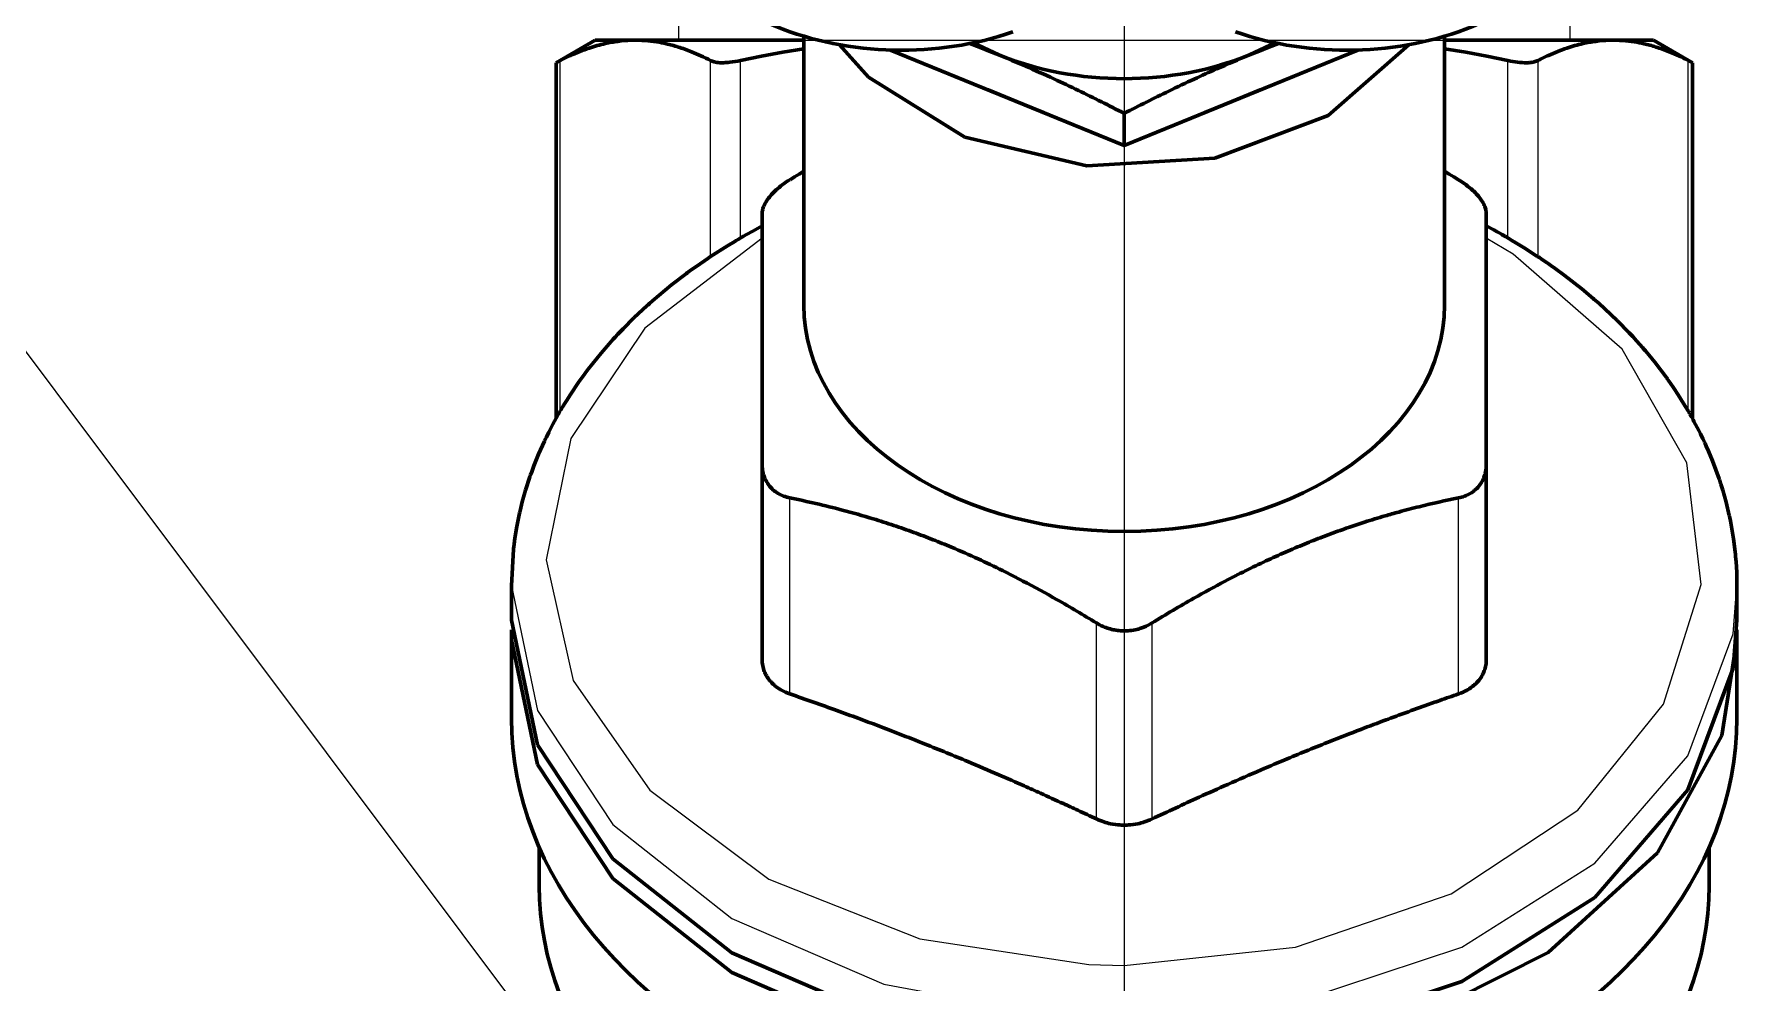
# Model space of a CAD drawing. Header units: millimetres. Extents: x -718 to 68664, y -49984 to -979.
# Drawn here: x 8978 to 9590, y -23663 to -23322 of the extents above; entities that cross this region are included whole.
import ezdxf

# ---------------------------------------------------------------- set-up
doc = ezdxf.new("R2010")
doc.units = ezdxf.units.MM
doc.linetypes.add('K5LT_BASIC', pattern=[0])
doc.linetypes.add('K5LT_THIN', pattern=[0])
doc.layers.add('Text', color=7, linetype='Continuous', lineweight=15)
doc.layers.add('ХВС (В1)_20', color=5, linetype='Continuous', lineweight=25)
doc.layers.add('Системный слой (1)', color=7, linetype='Continuous', true_color=0xc26c6c6c)

# ---------------------------------------------------------------- blocks, each defined once
blk = doc.blocks.new('U656')
at = {"layer": 'Системный слой (1)', "color": 150, "linetype": 'K5LT_BASIC', "lineweight": 60, "true_color": 0x0080ff}
for p, q in [((799.531, 147.501), (800.694, 148.535)), ((797.374, 144.043), (799.531, 147.501)), ((796.351, 139.665), (797.374, 144.043)), ((796.626, 135.07), (796.351, 139.665)), ((798.156, 130.997), (796.626, 135.07)), ((811.359, 132.307), (809.132, 128.939)), ((800.694, 128.102), (798.156, 130.997)), ((809.132, 128.939), (807.742, 127.818))]:
    blk.add_line(p, q, dxfattribs=at)
blk = doc.blocks.new('U657')
at = {"layer": 'Системный слой (1)', "color": 150, "linetype": 'K5LT_BASIC', "lineweight": 60, "true_color": 0x0080ff}
for p, q in [((780.031, 160.318), (775.555, 159.388)), ((775.555, 159.388), (771.457, 156.675)), ((771.457, 156.675), (768.084, 152.409)), ((768.084, 152.409), (765.722, 146.95)), ((765.722, 146.95), (764.571, 140.762)), ((764.571, 140.762), (764.475, 138.318)), ((764.475, 138.318), (765.133, 131.987)), ((765.133, 131.987), (767.052, 126.192)), ((767.052, 126.192), (770.068, 121.423)), ((770.068, 121.423), (773.928, 118.083)), ((773.928, 118.083), (778.304, 116.455)), ((778.304, 116.455), (780.031, 116.318))]:
    blk.add_line(p, q, dxfattribs=at)
blk = doc.blocks.new('U658')
at = {"layer": 'Системный слой (1)', "color": 150, "linetype": 'K5LT_BASIC', "lineweight": 60, "true_color": 0x0080ff}
for p, q in [((795.849, 150.318), (795.951, 150.152)), ((795.951, 150.152), (796.052, 149.985)), ((796.052, 149.985), (796.152, 149.818))]:
    blk.add_line(p, q, dxfattribs=at)
blk = doc.blocks.new('U659')
at = {"layer": 'Системный слой (1)', "color": 150, "linetype": 'K5LT_BASIC', "lineweight": 60, "true_color": 0x0080ff}
for p, q in [((796.052, 126.651), (795.951, 126.485)), ((796.152, 126.818), (796.052, 126.651)), ((795.951, 126.485), (795.849, 126.318))]:
    blk.add_line(p, q, dxfattribs=at)
blk = doc.blocks.new('U660')
at = {"layer": 'Системный слой (1)', "color": 150, "linetype": 'K5LT_BASIC', "lineweight": 60, "true_color": 0x0080ff}
for p, q in [((781.263, 160.318), (782.576, 160.245)), ((782.576, 160.245), (782.603, 160.242)), ((782.603, 160.242), (782.656, 160.236)), ((782.656, 160.236), (782.761, 160.223)), ((782.761, 160.223), (782.972, 160.194)), ((782.972, 160.194), (783.392, 160.125)), ((783.392, 160.125), (783.876, 160.026)), ((783.876, 160.026), (783.903, 160.02)), ((783.903, 160.02), (783.956, 160.007)), ((783.956, 160.007), (784.062, 159.982)), ((784.062, 159.982), (784.275, 159.929)), ((784.275, 159.929), (784.698, 159.81)), ((784.698, 159.81), (785.172, 159.658)), ((785.172, 159.658), (785.198, 159.649)), ((785.198, 159.649), (785.251, 159.63)), ((785.251, 159.63), (785.357, 159.592)), ((785.357, 159.592), (785.568, 159.514)), ((785.568, 159.514), (785.987, 159.346)), ((785.987, 159.346), (786.454, 159.138)), ((786.454, 159.138), (786.476, 159.128)), ((786.476, 159.128), (786.519, 159.108)), ((786.519, 159.108), (786.605, 159.066)), ((786.605, 159.066), (786.777, 158.98)), ((786.777, 158.98), (787.067, 158.83)), ((787.067, 158.83), (787.278, 158.718)), ((787.278, 158.718), (787.388, 158.657)), ((787.388, 158.657), (787.442, 158.625)), ((787.442, 158.625), (787.47, 158.609)), ((787.47, 158.609), (787.504, 158.59)), ((787.504, 158.59), (787.545, 158.566)), ((787.545, 158.566), (787.55, 158.563)), ((787.55, 158.563), (787.56, 158.557)), ((787.56, 158.557), (787.581, 158.545)), ((787.581, 158.545), (787.622, 158.521)), ((787.622, 158.521), (787.703, 158.472)), ((787.703, 158.472), (787.74, 158.45)), ((787.74, 158.45), (787.797, 158.415)), ((787.797, 158.415), (787.911, 158.345)), ((787.911, 158.345), (788.137, 158.201)), ((788.137, 158.201), (788.584, 157.898)), ((788.584, 157.898), (788.873, 157.689)), ((788.873, 157.689), (788.898, 157.671)), ((788.898, 157.671), (788.947, 157.635)), ((788.947, 157.635), (789.044, 157.561)), ((789.044, 157.561), (789.238, 157.411)), ((789.238, 157.411), (789.621, 157.1)), ((789.621, 157.1), (790.121, 156.663)), ((790.121, 156.663), (790.146, 156.64)), ((790.146, 156.64), (790.197, 156.594)), ((790.197, 156.594), (790.297, 156.5)), ((790.297, 156.5), (790.496, 156.311)), ((790.496, 156.311), (790.887, 155.92)), ((790.887, 155.92), (791.332, 155.443)), ((791.332, 155.443), (791.357, 155.416)), ((791.357, 155.416), (791.405, 155.361)), ((791.405, 155.361), (791.501, 155.252)), ((791.501, 155.252), (791.692, 155.031)), ((791.692, 155.031), (792.066, 154.576)), ((792.066, 154.576), (792.484, 154.031)), ((792.484, 154.031), (792.501, 154.007)), ((792.501, 154.007), (792.537, 153.959)), ((792.537, 153.959), (792.607, 153.862)), ((792.607, 153.862), (792.746, 153.667)), ((792.746, 153.667), (793.02, 153.269)), ((793.02, 153.269), (793.087, 153.17)), ((793.087, 153.17), (793.475, 152.563)), ((793.475, 152.563), (793.632, 152.304)), ((793.632, 152.304), (793.661, 152.256)), ((793.661, 152.256), (793.704, 152.182)), ((793.704, 152.182), (793.768, 152.071)), ((793.768, 152.071), (793.784, 152.043)), ((793.784, 152.043), (793.815, 151.988)), ((793.815, 151.988), (793.877, 151.877)), ((793.877, 151.877), (794.001, 151.655)), ((794.001, 151.655), (794.186, 151.318)), ((793.877, 124.754), (793.859, 124.722)), ((793.935, 124.857), (793.877, 124.754)), ((793.972, 124.922), (793.935, 124.857)), ((794.045, 125.053), (793.972, 124.922)), ((794.186, 125.318), (794.045, 125.053)), ((793.575, 124.253), (793.395, 123.961)), ((793.665, 124.399), (793.575, 124.253)), ((793.71, 124.472), (793.665, 124.399)), ((793.733, 124.508), (793.71, 124.472)), ((793.772, 124.57), (793.733, 124.508)), ((793.797, 124.613), (793.772, 124.57)), ((793.814, 124.642), (793.797, 124.613)), ((793.825, 124.661), (793.814, 124.642)), ((793.832, 124.674), (793.825, 124.661)), ((793.837, 124.683), (793.832, 124.674)), ((793.84, 124.689), (793.837, 124.683)), ((793.845, 124.699), (793.84, 124.689)), ((793.85, 124.707), (793.845, 124.699)), ((793.859, 124.722), (793.85, 124.707)), ((793.395, 123.961), (793.107, 123.499)), ((792.771, 123.005), (792.654, 122.84)), ((792.833, 123.092), (792.771, 123.005)), ((792.863, 123.136), (792.833, 123.092)), ((792.924, 123.223), (792.863, 123.136)), ((793.007, 123.345), (792.924, 123.223)), ((793.048, 123.408), (793.007, 123.345)), ((793.069, 123.439), (793.048, 123.408)), ((793.079, 123.455), (793.069, 123.439)), ((793.107, 123.499), (793.079, 123.455)), ((792.417, 122.516), (791.927, 121.889)), ((792.654, 122.84), (792.417, 122.516)), ((791.927, 121.889), (791.587, 121.483)), ((791.411, 121.283), (791.208, 121.057)), ((791.512, 121.397), (791.411, 121.283)), ((791.562, 121.454), (791.512, 121.397)), ((791.587, 121.483), (791.562, 121.454)), ((790.792, 120.62), (790.347, 120.183)), ((791.208, 121.057), (790.792, 120.62)), ((790.063, 119.922), (789.814, 119.701)), ((790.215, 120.06), (790.063, 119.922)), ((790.29, 120.13), (790.215, 120.06)), ((790.328, 120.166), (790.29, 120.13)), ((790.347, 120.183), (790.328, 120.166)), ((789.291, 119.268), (788.739, 118.849)), ((789.563, 119.488), (789.291, 119.268)), ((789.697, 119.601), (789.563, 119.488)), ((789.764, 119.658), (789.697, 119.601)), ((789.797, 119.687), (789.764, 119.658)), ((789.814, 119.701), (789.797, 119.687)), ((788.552, 118.717), (788.362, 118.59)), ((788.646, 118.783), (788.552, 118.717)), ((788.693, 118.816), (788.646, 118.783)), ((788.716, 118.833), (788.693, 118.816)), ((788.739, 118.849), (788.716, 118.833)), ((787.431, 118.005), (787.42, 117.999)), ((787.438, 118.009), (787.431, 118.005)), ((787.443, 118.012), (787.438, 118.009)), ((787.45, 118.015), (787.443, 118.012)), ((787.453, 118.017), (787.45, 118.015)), ((787.459, 118.021), (787.453, 118.017)), ((787.471, 118.027), (787.459, 118.021)), ((787.495, 118.041), (787.471, 118.027)), ((787.542, 118.069), (787.495, 118.041)), ((787.805, 118.236), (787.542, 118.069)), ((788.115, 118.431), (787.805, 118.236)), ((788.362, 118.59), (788.115, 118.431)), ((786.28, 117.418), (786.102, 117.34)), ((786.368, 117.458), (786.28, 117.418)), ((786.412, 117.479), (786.368, 117.458)), ((786.434, 117.489), (786.412, 117.479)), ((786.537, 117.538), (786.434, 117.489)), ((786.716, 117.627), (786.537, 117.538)), ((786.835, 117.687), (786.716, 117.627)), ((787.056, 117.803), (786.835, 117.687)), ((787.166, 117.861), (787.056, 117.803)), ((787.221, 117.89), (787.166, 117.861)), ((787.249, 117.904), (787.221, 117.89)), ((787.292, 117.927), (787.249, 117.904)), ((787.321, 117.942), (787.292, 117.927)), ((787.34, 117.953), (787.321, 117.942)), ((787.353, 117.96), (787.34, 117.953)), ((787.361, 117.965), (787.353, 117.96)), ((787.367, 117.968), (787.361, 117.965)), ((787.376, 117.974), (787.367, 117.968)), ((787.38, 117.976), (787.376, 117.974)), ((787.389, 117.981), (787.38, 117.976)), ((787.4, 117.988), (787.389, 117.981)), ((787.406, 117.991), (787.4, 117.988)), ((787.409, 117.993), (787.406, 117.991)), ((787.42, 117.999), (787.409, 117.993)), ((784.699, 116.827), (784.26, 116.704)), ((784.918, 116.895), (784.699, 116.827)), ((785.026, 116.93), (784.918, 116.895)), ((785.081, 116.948), (785.026, 116.93)), ((785.108, 116.957), (785.081, 116.948)), ((785.746, 117.192), (785.108, 116.957)), ((786.102, 117.34), (785.746, 117.192)), ((781.336, 116.319), (781.263, 116.318)), ((781.439, 116.32), (781.336, 116.319)), ((781.491, 116.321), (781.439, 116.32)), ((781.517, 116.321), (781.491, 116.321)), ((781.529, 116.321), (781.517, 116.321)), ((781.748, 116.328), (781.529, 116.321)), ((782.124, 116.35), (781.748, 116.328)), ((782.312, 116.365), (782.124, 116.35)), ((782.405, 116.374), (782.312, 116.365)), ((782.452, 116.379), (782.405, 116.374)), ((782.476, 116.381), (782.452, 116.379)), ((782.945, 116.439), (782.476, 116.381)), ((783.381, 116.51), (782.945, 116.439)), ((783.599, 116.552), (783.381, 116.51)), ((783.707, 116.574), (783.599, 116.552)), ((783.761, 116.586), (783.707, 116.574)), ((783.788, 116.592), (783.761, 116.586)), ((784.26, 116.704), (783.788, 116.592))]:
    blk.add_line(p, q, dxfattribs=at)
blk = doc.blocks.new('U661')
at = {"layer": 'Системный слой (1)', "color": 7, "linetype": 'K5LT_THIN', "lineweight": 18}
for p, q in [((782.2, 159.078), (777.86, 158.103)), ((786.549, 158.193), (782.2, 159.078)), ((777.86, 158.103), (773.918, 155.355)), ((790.519, 155.527), (786.549, 158.193)), ((773.918, 155.355), (770.728, 151.08)), ((793.753, 151.318), (790.519, 155.527)), ((770.728, 151.08), (768.576, 145.661)), ((768.576, 145.661), (767.655, 139.585)), ((767.655, 139.585), (767.627, 138.318)), ((767.627, 138.318), (768.285, 132.174)), ((768.285, 132.174), (770.199, 126.579)), ((770.199, 126.579), (773.199, 122.037)), ((793.171, 124.355), (793.753, 125.318)), ((789.761, 120.434), (793.171, 124.355)), ((773.199, 122.037), (777.015, 118.954)), ((785.684, 118.115), (789.761, 120.434)), ((777.015, 118.954), (781.304, 117.606)), ((781.304, 117.606), (785.684, 118.115))]:
    blk.add_line(p, q, dxfattribs=at)
blk = doc.blocks.new('U662')
at = {"layer": 'Системный слой (1)', "color": 7, "linetype": 'K5LT_THIN', "lineweight": 18}
for p, q in [((781.263, 160.318), (776.786, 159.388)), ((776.786, 159.388), (772.688, 156.675)), ((772.688, 156.675), (769.316, 152.409)), ((769.316, 152.409), (766.954, 146.95)), ((766.954, 146.95), (765.803, 140.762)), ((765.803, 140.762), (765.706, 138.318)), ((765.706, 138.318), (766.364, 131.987)), ((766.364, 131.987), (768.283, 126.192)), ((768.283, 126.192), (771.299, 121.423)), ((771.299, 121.423), (775.159, 118.083)), ((775.159, 118.083), (779.535, 116.455)), ((779.535, 116.455), (781.263, 116.318))]:
    blk.add_line(p, q, dxfattribs=at)
blk = doc.blocks.new('U663')
at = {"layer": 'Системный слой (1)', "color": 150, "linetype": 'K5LT_BASIC', "lineweight": 60, "true_color": 0x0080ff}
for p, q in [((799.071, 143.199), (798.406, 141.571)), ((798.406, 135.065), (799.071, 133.437))]:
    blk.add_line(p, q, dxfattribs=at)
blk = doc.blocks.new('U664')
at = {"layer": 'Системный слой (1)', "color": 150, "linetype": 'K5LT_BASIC', "lineweight": 60, "true_color": 0x0080ff}
for p, q in [((799.569, 144.42), (798.261, 141.217)), ((798.261, 135.42), (799.569, 132.217))]:
    blk.add_line(p, q, dxfattribs=at)
blk = doc.blocks.new('U718')
at = {"layer": 'Системный слой (1)', "color": 150, "linetype": 'K5LT_BASIC', "lineweight": 60, "true_color": 0x0080ff}
for p, q in [((800.606, 143.513), (800.74, 143.86)), ((800.329, 142.818), (800.47, 143.166)), ((800.47, 143.166), (800.606, 143.513))]:
    blk.add_line(p, q, dxfattribs=at)
blk = doc.blocks.new('U719')
at = {"layer": 'Системный слой (1)', "color": 150, "linetype": 'K5LT_BASIC', "lineweight": 60, "true_color": 0x0080ff}
for p, q in [((800.47, 133.471), (800.329, 133.818)), ((800.606, 133.124), (800.47, 133.471)), ((800.74, 132.777), (800.606, 133.124))]:
    blk.add_line(p, q, dxfattribs=at)
blk = doc.blocks.new('U722')
at = {"layer": 'Системный слой (1)', "color": 150, "linetype": 'K5LT_BASIC', "lineweight": 60, "true_color": 0x0080ff}
for p, q in [((800.423, 126.057), (800.544, 126.818)), ((800.284, 125.298), (800.423, 126.057)), ((800.129, 124.542), (800.284, 125.298))]:
    blk.add_line(p, q, dxfattribs=at)
blk = doc.blocks.new('U723')
at = {"layer": 'Системный слой (1)', "color": 150, "linetype": 'K5LT_BASIC', "lineweight": 60, "true_color": 0x0080ff}
for p, q in [((800.284, 151.339), (800.129, 152.095)), ((800.423, 150.58), (800.284, 151.339)), ((800.544, 149.818), (800.423, 150.58))]:
    blk.add_line(p, q, dxfattribs=at)
blk = doc.blocks.new('U724')
at = {"layer": 'Системный слой (1)', "color": 150, "linetype": 'K5LT_BASIC', "lineweight": 60, "true_color": 0x0080ff}
for p, q in [((800.858, 149.818), (800.858, 157.318)), ((800.858, 119.318), (800.858, 126.818))]:
    blk.add_line(p, q, dxfattribs=at)
blk = doc.blocks.new('U726')
at = {"layer": 'Системный слой (1)', "color": 150, "linetype": 'K5LT_BASIC', "lineweight": 60, "true_color": 0x0080ff}
for p, q in [((779.324, 160.318), (774.848, 159.388)), ((779.678, 160.313), (779.324, 160.318)), ((774.848, 159.388), (770.75, 156.675)), ((770.75, 156.675), (767.377, 152.409)), ((767.377, 152.409), (765.015, 146.95)), ((765.015, 146.95), (763.864, 140.762)), ((763.864, 140.762), (764.021, 134.367)), ((764.021, 134.367), (765.472, 128.306)), ((765.472, 128.306), (768.096, 123.092)), ((768.096, 123.092), (771.669, 119.167)), ((771.669, 119.167), (775.89, 116.861)), ((775.89, 116.861), (779.324, 116.318)), ((779.324, 116.318), (779.678, 116.324))]:
    blk.add_line(p, q, dxfattribs=at)

msp = doc.modelspace()

# ---------------------------------------------------------------- linework, layer by layer
at = {"layer": 'Text'}
msp.add_line((9369.58, -22177.69), (9369.58, -25764.92), dxfattribs=at)
msp.add_lwpolyline([(9228.92, -23774.83), (8742.8, -23126.01)], dxfattribs=at)
at = {"layer": 'ХВС (В1)_20'}
for p, q in [((9209.58, -23293.5), (9209.58, -23324.38)), ((9529.58, -23293.5), (9529.58, -23324.38)), ((9254.58, -23324.38), (9543.76, -23324.32))]:
    msp.add_line(p, q, dxfattribs=at)
at = {"layer": 'ХВС (В1)_20', "lineweight": 60}
for p, q in [((9165.58, -23332.47), (9179.58, -23324.38)), ((9254.58, -23322.97), (9254.58, -23419.51)), ((9324.58, -23329.66), (9315.33, -23325.32)), ((9423.84, -23325.32), (9414.58, -23329.66)), ((9484.58, -23322.97), (9484.58, -23419.51)), ((9573.59, -23332.47), (9559.58, -23324.38)), ((9285.68, -23327.92), (9369.58, -23362.18)), ((9369.58, -23362.18), (9453.49, -23327.92)), ((9167.1, -23331.67), (9165.58, -23332.47)), ((9165.58, -23460.2), (9165.58, -23332.47)), ((9572.07, -23331.67), (9573.59, -23332.47)), ((9573.59, -23460.2), (9573.59, -23332.47)), ((9369.58, -23362.18), (9369.58, -23350.67)), ((9239.58, -23476.53), (9239.58, -23386.72)), ((9499.58, -23386.72), (9499.58, -23425.63)), ((9499.58, -23425.63), (9499.58, -23476.53)), ((9239.58, -23546.95), (9239.58, -23476.53)), ((9499.58, -23546.95), (9499.58, -23476.53)), ((9149.58, -23532.64), (9149.58, -23520.33)), ((9589.58, -23532.64), (9589.58, -23520.33)), ((9149.58, -23568), (9149.58, -23539.71)), ((9589.58, -23568), (9589.58, -23539.71)), ((9159.58, -23628.1), (9159.58, -23614.37)), ((9579.58, -23628.1), (9579.58, -23614.37))]:
    msp.add_line(p, q, dxfattribs=at)
at = {"layer": 'ХВС (В1)_20', "lineweight": 18}
for p, q in [((9167.1, -23457.53), (9167.1, -23331.67)), ((9221, -23402.14), (9221, -23331.67)), ((9231.82, -23395.41), (9231.82, -23331.67)), ((9507.35, -23395.41), (9507.35, -23331.67)), ((9518.17, -23402.14), (9518.17, -23331.67)), ((9572.07, -23457.53), (9572.07, -23331.67)), ((9249.58, -23559.19), (9249.58, -23488.78)), ((9489.58, -23559.19), (9489.58, -23488.78)), ((9359.58, -23604.1), (9359.58, -23533.69)), ((9379.58, -23604.1), (9379.58, -23533.69))]:
    msp.add_line(p, q, dxfattribs=at)
at = {"layer": 'ХВС (В1)_20', "lineweight": 60}
for centre, major_axis, start_param, end_param in [((9289.58, -23264.34), (90, 0), 3.204637, 5.172943), ((9449.58, -23264.34), (90, 0), 4.251835, 6.220141), ((9369.58, -23274.55), (90, 0), 4.18879, 5.235988), ((9369.58, -23419.51), (115, 0), 3.141593, 6.283185), ((9369.58, -23568), (-220, 0), 0, 3.141593), ((9369.58, -23628.1), (-210, 0), 0, 3.141593)]:
    msp.add_ellipse(centre, major_axis=major_axis, ratio=0.707107, start_param=start_param, end_param=end_param, dxfattribs=at)
for points, knots in [([(9221, -23331.67), (9218.75, -23330.49), (9214.91, -23328.7), (9209.6, -23326.8), (9205.43, -23325.67), (9201.49, -23324.91), (9197.32, -23324.42), (9192.68, -23324.32), (9187.88, -23324.7), (9182.84, -23325.59), (9177.17, -23327.18), (9171.79, -23329.32), (9168.35, -23331.02), (9167.1, -23331.67)], [0, 0, 0, 0, 1.772503, 3.018701, 4.144923, 5.016886, 6.077214, 7.374879, 8.60392, 9.793197, 11.287119, 13.016483, 14, 14, 14, 14]), ([(9572.07, -23331.67), (9569.82, -23330.49), (9565.98, -23328.7), (9560.68, -23326.8), (9556.51, -23325.67), (9552.56, -23324.91), (9548.39, -23324.42), (9543.76, -23324.32), (9538.96, -23324.7), (9533.91, -23325.59), (9528.24, -23327.18), (9522.87, -23329.32), (9519.42, -23331.02), (9518.17, -23331.67)], [0, 0, 0, 0, 1.772502, 3.0187, 4.144921, 5.016884, 6.077211, 7.374876, 8.603917, 9.793195, 11.287118, 13.016483, 14, 14, 14, 14]), ([(9369.58, -23350.67), (9364.12, -23347.84), (9355.73, -23343.62), (9343.85, -23338), (9334.32, -23333.73), (9327.72, -23330.94), (9324.58, -23329.66)], [0, 0, 0, 0, 2.564043, 3.930475, 5.541107, 7, 7, 7, 7]), ([(9414.58, -23329.66), (9410.64, -23331.28), (9404.02, -23334.09), (9394.36, -23338.46), (9383.29, -23343.7), (9374.91, -23347.92), (9369.58, -23350.67)], [0, 0, 0, 0, 1.835763, 3.078584, 4.500538, 7, 7, 7, 7]), ([(9221, -23331.67), (9221.37, -23331.87), (9222.33, -23332.22), (9224.02, -23332.46), (9225.96, -23332.48), (9228.39, -23332.31), (9230.49, -23331.96), (9231.82, -23331.67)], [0, 0, 0, 0, 1.521775, 3.271758, 4.355943, 5.766023, 8, 8, 8, 8]), ([(9507.35, -23331.67), (9508.53, -23331.93), (9510.92, -23332.34), (9513.6, -23332.51), (9515.52, -23332.41), (9516.97, -23332.17), (9517.78, -23331.88), (9518.17, -23331.67)], [0, 0, 0, 0, 1.979622, 4.120013, 5.247781, 6.418845, 8, 8, 8, 8]), ([(9249.58, -23374.47), (9248.61, -23375.07), (9246.84, -23376.27), (9244.44, -23378.23), (9242.59, -23380.13), (9241.36, -23381.76), (9240.69, -23382.89), (9240.15, -23383.98), (9239.71, -23385.25), (9239.58, -23386.24), (9239.58, -23386.72)], [0, 0, 0, 0, 1.816943, 3.424205, 5.223874, 6.656792, 7.568231, 8.132241, 9.529206, 11, 11, 11, 11]), ([(9499.58, -23386.72), (9499.58, -23386.25), (9499.47, -23385.26), (9498.91, -23383.67), (9498.01, -23382.04), (9496.75, -23380.35), (9495.34, -23378.85), (9493.69, -23377.37), (9491.87, -23375.95), (9490.38, -23374.96), (9489.58, -23374.47)], [0, 0, 0, 0, 1.435237, 2.863808, 4.32337, 5.660594, 7.160309, 8.132241, 9.529206, 11, 11, 11, 11]), ([(9239.58, -23476.53), (9239.58, -23477.32), (9239.7, -23478.87), (9240.21, -23480.92), (9240.99, -23482.71), (9242.02, -23484.35), (9243.25, -23485.68), (9244.42, -23486.61), (9245.67, -23487.41), (9247.3, -23488.19), (9248.79, -23488.62), (9249.58, -23488.78)], [0, 0, 0, 0, 1.565713, 3.124154, 4.363465, 5.698772, 7.261954, 8.256251, 8.871535, 10.395498, 12, 12, 12, 12]), ([(9489.58, -23488.78), (9490.36, -23488.62), (9491.85, -23488.2), (9493.75, -23487.29), (9495.47, -23486.09), (9496.93, -23484.64), (9498.1, -23482.89), (9498.79, -23481.31), (9499.32, -23479.56), (9499.55, -23478.04), (9499.58, -23476.86), (9499.58, -23476.53)], [0, 0, 0, 0, 1.565713, 3.124154, 4.363465, 5.999904, 7.526173, 8.871535, 9.646588, 11.347468, 12, 12, 12, 12]), ([(9359.58, -23533.69), (9354.93, -23530.82), (9346.19, -23525.63), (9334.93, -23519.46), (9325.44, -23514.61), (9316.88, -23510.52), (9308.55, -23506.84), (9300.84, -23503.71), (9293.92, -23501.09), (9286.77, -23498.59), (9278.2, -23495.85), (9265.71, -23492.3), (9255.78, -23490.03), (9249.58, -23488.78)], [0, 0, 0, 0, 1.812687, 3.381237, 4.311161, 5.422885, 6.623403, 7.457695, 8.331994, 9.236445, 10.165643, 11.582756, 14, 14, 14, 14]), ([(9489.58, -23488.78), (9484.93, -23489.72), (9477.81, -23491.3), (9469, -23493.59), (9462.46, -23495.44), (9455.44, -23497.58), (9447.97, -23500.11), (9440.76, -23502.77), (9434.23, -23505.35), (9427.42, -23508.24), (9420.38, -23511.42), (9413.13, -23514.92), (9404.5, -23519.33), (9393.25, -23525.48), (9384.55, -23530.63), (9379.58, -23533.69)], [0, 0, 0, 0, 2.071642, 3.148304, 3.864271, 4.927042, 6.197582, 7.099714, 8.040629, 9.015532, 10.034021, 11.083281, 12.153784, 13.785316, 16, 16, 16, 16]), ([(9359.58, -23533.69), (9360.36, -23534.16), (9361.81, -23534.92), (9364.03, -23535.74), (9366.11, -23536.25), (9368.42, -23536.55), (9370.91, -23536.55), (9373.04, -23536.25), (9374.68, -23535.85), (9376.54, -23535.27), (9378.21, -23534.51), (9379.38, -23533.81), (9379.58, -23533.69)], [0, 0, 0, 0, 1.696189, 3.048928, 4.373514, 5.64666, 7.335821, 8.944272, 9.61083, 10.45047, 12.552522, 13, 13, 13, 13]), ([(9249.58, -23559.19), (9248.51, -23558.83), (9247.05, -23558.17), (9245.24, -23557.06), (9243.74, -23555.92), (9242.43, -23554.58), (9241.38, -23553.14), (9240.61, -23551.77), (9239.94, -23550.02), (9239.63, -23548.35), (9239.58, -23547.26), (9239.58, -23546.95)], [0, 0, 0, 0, 2.127405, 3.072908, 4.254527, 5.999858, 7.049249, 8.149647, 9.520732, 11.287763, 12, 12, 12, 12]), ([(9499.58, -23546.95), (9499.58, -23547.57), (9499.47, -23548.92), (9498.99, -23550.73), (9498.15, -23552.58), (9497.15, -23554.08), (9495.92, -23555.42), (9494.66, -23556.54), (9492.94, -23557.72), (9491.17, -23558.61), (9489.94, -23559.07), (9489.58, -23559.19)], [0, 0, 0, 0, 1.418069, 3.072908, 4.254527, 5.999858, 7.049249, 8.149647, 9.520732, 11.287763, 12, 12, 12, 12]), ([(9359.58, -23604.1), (9357.37, -23603.06), (9353.42, -23601.21), (9346.75, -23598.12), (9340.34, -23595.2), (9332.6, -23591.74), (9323.88, -23587.91), (9312.01, -23582.85), (9300.08, -23577.96), (9286.97, -23572.79), (9276.39, -23568.78), (9263.34, -23564), (9255.2, -23561.13), (9249.58, -23559.19)], [0, 0, 0, 0, 0.848468, 1.507731, 2.552312, 3.297032, 4.461136, 5.87401, 7.817268, 9.020453, 10.888626, 11.851034, 14, 14, 14, 14]), ([(9489.58, -23559.19), (9487.37, -23559.96), (9483.42, -23561.33), (9476.75, -23563.7), (9470.34, -23566.01), (9462.6, -23568.86), (9453.88, -23572.16), (9442.01, -23576.79), (9430.08, -23581.64), (9417.89, -23586.79), (9407.31, -23591.4), (9394.26, -23597.25), (9385.2, -23601.46), (9379.58, -23604.1)], [0, 0, 0, 0, 0.848468, 1.507731, 2.552312, 3.297032, 4.461136, 5.87401, 7.817268, 9.020453, 10.536871, 11.851034, 14, 14, 14, 14]), ([(9359.58, -23604.1), (9360.46, -23604.52), (9362.13, -23605.17), (9365, -23605.92), (9367.45, -23606.24), (9369.1, -23606.29), (9369.58, -23606.29)], [0, 0, 0, 0, 2.033746, 3.69587, 6.033739, 7, 7, 7, 7]), ([(9379.58, -23604.1), (9378.71, -23604.52), (9377.04, -23605.17), (9374.17, -23605.92), (9371.72, -23606.24), (9370.07, -23606.29), (9369.58, -23606.29)], [0, 0, 0, 0, 2.033746, 3.69587, 6.033739, 7, 7, 7, 7])]:
    msp.add_open_spline(points, degree=3, knots=knots, dxfattribs=at)

# ---------------------------------------------------------------- block references
at = {"layer": 'ХВС (В1)_20', "xscale": 10, "yscale": 10, "zscale": 10, "rotation": 90}
for name in ['U656', 'U724', 'U723', 'U718', 'U719', 'U722', 'U664', 'U663', 'U658', 'U659', 'U660', 'U661', 'U662', 'U657', 'U726']:
    msp.add_blockref(name, (10752.77, -31332.96), dxfattribs=at)

doc.saveas('drawing.dxf')
